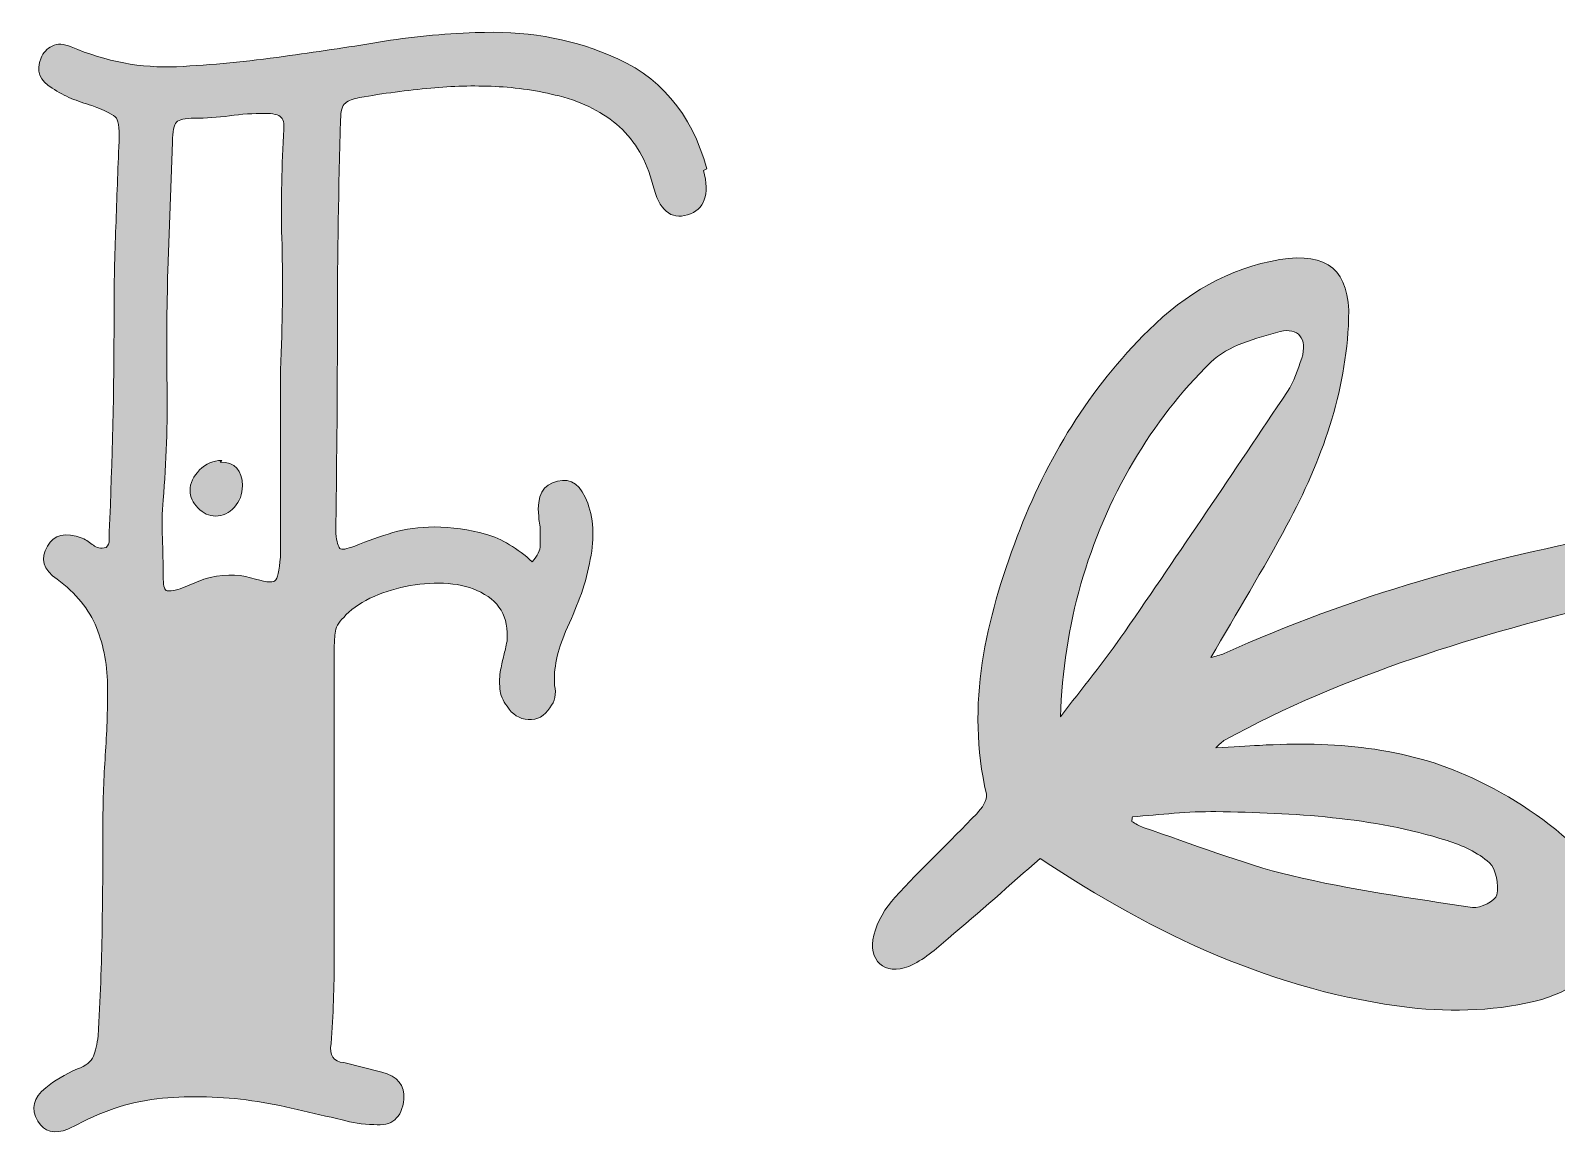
# Model space of a CAD drawing. Header units: inches. Extents: x 95 to 987, y -1033 to -47.
# Drawn here: x 320.2 to 453.4, y -778.6 to -682.2 of the extents above; entities that cross this region are included whole.
import ezdxf

# ---------------------------------------------------------------- set-up
doc = ezdxf.new("R2010")
doc.units = ezdxf.units.IN
doc.header["$MEASUREMENT"] = 0
doc.layers.add('Layer 1', color=7, linetype='Continuous')

# ---------------------------------------------------------------- blocks, each defined once
blk = doc.blocks.new('block 2')
at = {"layer": 'Layer 1', "true_color": 0x71020c}
h = blk.add_hatch(color=16, dxfattribs=at)
h.dxf.hatch_style = 2
edge = h.paths.add_edge_path()
edge.add_spline(control_points=[(350.16, -777.72), (351.73, -777.9), (352.61, -777.16), (352.79, -775.5), (352.88, -774.3), (352.24, -773.52), (350.85, -773.15), (350.85, -773.15), (347.53, -772.32), (347.53, -772.32), (346.61, -772.23), (346.24, -771.67), (346.43, -770.66), (346.61, -768.17), (346.7, -765.68), (346.7, -763.19), (346.7, -760.69), (346.7, -758.2), (346.7, -755.71), (346.7, -755.71), (346.7, -736.2), (346.7, -736.2), (346.7, -735.74), (346.73, -735.28), (346.77, -734.82), (346.82, -734.36), (347.07, -733.89), (347.53, -733.43), (348.09, -732.79), (348.85, -732.24), (349.82, -731.77), (350.79, -731.31), (351.82, -730.97), (352.93, -730.73), (354.04, -730.5), (355.14, -730.41), (356.25, -730.46), (357.36, -730.5), (358.33, -730.71), (359.16, -731.08), (361.09, -731.91), (361.97, -733.39), (361.79, -735.51), (361.7, -735.97), (361.6, -736.39), (361.51, -736.75), (361.42, -737.12), (361.33, -737.54), (361.23, -738), (361.14, -738.55), (361.12, -739.11), (361.16, -739.66), (361.21, -740.21), (361.42, -740.72), (361.79, -741.18), (362.25, -741.92), (362.87, -742.31), (363.65, -742.36), (364.44, -742.41), (365.06, -742.06), (365.53, -741.32), (365.98, -740.77), (366.12, -740.12), (365.94, -739.38), (365.85, -737.91), (366.17, -736.34), (366.91, -734.68), (367.37, -733.66), (367.78, -732.67), (368.15, -731.7), (368.52, -730.73), (368.8, -729.74), (368.98, -728.73), (369.44, -726.79), (369.4, -725.04), (368.84, -723.47), (368.29, -721.9), (367.41, -721.25), (366.21, -721.53), (364.92, -721.81), (364.37, -722.82), (364.56, -724.58), (364.56, -724.76), (364.58, -724.97), (364.62, -725.2), (364.67, -725.43), (364.69, -725.64), (364.69, -725.82), (364.69, -726.28), (364.69, -726.72), (364.69, -727.14), (364.69, -727.55), (364.46, -728.04), (364, -728.59), (362.71, -727.39), (361.35, -726.58), (359.92, -726.17), (358.49, -725.75), (356.99, -725.54), (355.42, -725.54), (354.13, -725.54), (352.93, -725.71), (351.82, -726.03), (350.72, -726.35), (349.61, -726.74), (348.5, -727.2), (347.76, -727.48), (347.33, -727.55), (347.19, -727.41), (347.05, -727.27), (346.93, -726.84), (346.84, -726.1), (346.84, -726.1), (346.84, -725.27), (346.84, -725.27), (346.93, -719.36), (346.98, -713.48), (346.98, -707.62), (346.98, -701.77), (347.07, -695.88), (347.26, -689.98), (347.26, -689.24), (347.39, -688.75), (347.67, -688.52), (347.95, -688.3), (348.36, -688.13), (348.92, -688.04), (349.93, -687.86), (350.97, -687.69), (352.03, -687.56), (353.09, -687.42), (354.13, -687.3), (355.14, -687.21), (356.99, -687.03), (358.86, -686.98), (360.75, -687.07), (362.64, -687.16), (364.51, -687.44), (366.35, -687.9), (368.48, -688.45), (370.23, -689.36), (371.61, -690.6), (373, -691.85), (373.97, -693.53), (374.52, -695.65), (375.07, -697.87), (376.09, -698.74), (377.56, -698.28), (379.04, -697.82), (379.5, -696.53), (378.95, -694.41), (378.95, -694.41), (379.23, -694.27), (379.23, -694.27), (377.93, -689.38), (375.07, -686.06), (370.65, -684.3), (367.14, -682.83), (363.26, -682.18), (359.02, -682.37), (356.16, -682.46), (353.35, -682.74), (350.58, -683.2), (347.81, -683.66), (345.04, -684.07), (342.27, -684.44), (339.14, -684.9), (336.02, -685.2), (332.93, -685.34), (329.84, -685.48), (326.78, -684.9), (323.73, -683.61), (323.08, -683.33), (322.53, -683.31), (322.07, -683.54), (321.61, -683.77), (321.29, -684.12), (321.1, -684.58), (320.64, -685.69), (320.96, -686.57), (322.07, -687.21), (322.62, -687.58), (323.18, -687.88), (323.73, -688.11), (324.28, -688.34), (324.88, -688.55), (325.53, -688.73), (326.73, -689.19), (327.44, -689.56), (327.68, -689.84), (327.9, -690.12), (327.97, -690.95), (327.88, -692.33), (327.79, -694.82), (327.7, -697.31), (327.61, -699.8), (327.51, -702.29), (327.47, -704.78), (327.47, -707.28), (327.47, -713.55), (327.33, -719.78), (327.05, -725.96), (327.05, -726.15), (327.05, -726.37), (327.05, -726.65), (327.05, -726.93), (326.96, -727.16), (326.78, -727.34), (326.31, -727.44), (325.94, -727.37), (325.67, -727.14), (325.39, -726.91), (325.07, -726.7), (324.7, -726.51), (323.22, -725.96), (322.21, -726.19), (321.66, -727.2), (321.01, -728.31), (321.29, -729.28), (322.49, -730.11), (324.15, -731.31), (325.3, -732.72), (325.94, -734.33), (326.59, -735.95), (326.91, -737.72), (326.91, -739.66), (326.91, -741.6), (326.84, -743.53), (326.71, -745.47), (326.57, -747.41), (326.5, -749.35), (326.5, -751.28), (326.5, -754.42), (326.48, -757.54), (326.43, -760.63), (326.38, -763.72), (326.27, -766.83), (326.08, -769.97), (325.99, -770.7), (325.85, -771.31), (325.67, -771.76), (325.48, -772.23), (325.02, -772.6), (324.28, -772.87), (323.18, -773.33), (322.25, -773.89), (321.52, -774.53), (320.41, -775.36), (320.18, -776.33), (320.82, -777.44), (321.38, -778.36), (322.25, -778.59), (323.45, -778.13), (323.45, -778.13), (324.28, -777.72), (324.28, -777.72), (326.68, -776.43), (329.15, -775.66), (331.69, -775.43), (334.23, -775.2), (336.83, -775.27), (339.51, -775.64), (340.8, -775.83), (342.11, -776.08), (343.45, -776.4), (344.79, -776.73), (346.1, -777.02), (347.39, -777.3), (348.23, -777.58), (349.15, -777.72), (350.16, -777.72)], knot_values=[0, 0, 0, 0, 1, 1, 1, 2, 2, 2, 3, 3, 3, 4, 4, 4, 5, 5, 5, 6, 6, 6, 7, 7, 7, 8, 8, 8, 9, 9, 9, 10, 10, 10, 11, 11, 11, 12, 12, 12, 13, 13, 13, 14, 14, 14, 15, 15, 15, 16, 16, 16, 17, 17, 17, 18, 18, 18, 19, 19, 19, 20, 20, 20, 21, 21, 21, 22, 22, 22, 23, 23, 23, 24, 24, 24, 25, 25, 25, 26, 26, 26, 27, 27, 27, 28, 28, 28, 29, 29, 29, 30, 30, 30, 31, 31, 31, 32, 32, 32, 33, 33, 33, 34, 34, 34, 35, 35, 35, 36, 36, 36, 37, 37, 37, 38, 38, 38, 39, 39, 39, 40, 40, 40, 41, 41, 41, 42, 42, 42, 43, 43, 43, 44, 44, 44, 45, 45, 45, 46, 46, 46, 47, 47, 47, 48, 48, 48, 49, 49, 49, 50, 50, 50, 51, 51, 51, 52, 52, 52, 53, 53, 53, 54, 54, 54, 55, 55, 55, 56, 56, 56, 57, 57, 57, 58, 58, 58, 59, 59, 59, 60, 60, 60, 61, 61, 61, 62, 62, 62, 63, 63, 63, 64, 64, 64, 65, 65, 65, 66, 66, 66, 67, 67, 67, 68, 68, 68, 69, 69, 69, 70, 70, 70, 71, 71, 71, 72, 72, 72, 73, 73, 73, 74, 74, 74, 75, 75, 75, 76, 76, 76, 77, 77, 77, 78, 78, 78, 79, 79, 79, 80, 80, 80, 81, 81, 81, 82, 82, 82, 83, 83, 83, 84, 84, 84, 85, 85, 85, 86, 86, 86, 87, 87, 87, 88, 88, 88, 89, 89, 89, 90, 90, 90, 90], degree=3, periodic=1)
edge = h.paths.add_edge_path()
edge.add_spline(control_points=[(342.27, -691.22), (342.27, -691.22), (342.27, -691.36), (342.27, -691.36), (342.09, -694.5), (342.04, -697.68), (342.14, -700.91), (342.23, -704.14), (342.18, -707.78), (342, -711.84), (342, -711.84), (342, -726.51), (342, -726.51), (342, -726.51), (342, -728.17), (342, -728.17), (341.91, -729.37), (341.75, -730.06), (341.52, -730.25), (341.29, -730.43), (340.59, -730.34), (339.4, -729.97), (338.22, -729.61), (336.85, -729.65), (335.31, -730.11), (335.31, -730.11), (333.26, -730.94), (333.26, -730.94), (332.62, -731.13), (332.21, -731.17), (332.03, -731.08), (331.85, -730.99), (331.76, -730.57), (331.76, -729.83), (331.76, -728.73), (331.73, -727.62), (331.69, -726.51), (331.64, -725.41), (331.66, -724.3), (331.76, -723.19), (332.03, -719.87), (332.15, -716.53), (332.1, -713.16), (332.05, -709.79), (332.08, -706.45), (332.17, -703.13), (332.17, -703.13), (332.58, -691.92), (332.58, -691.92), (332.58, -690.99), (332.69, -690.42), (332.92, -690.19), (333.15, -689.96), (333.67, -689.84), (334.49, -689.84), (335.49, -689.84), (336.52, -689.77), (337.56, -689.63), (338.61, -689.49), (339.63, -689.42), (340.64, -689.42), (341.36, -689.42), (341.84, -689.54), (342.07, -689.77), (342.3, -690), (342.37, -690.49), (342.27, -691.22)], knot_values=[0, 0, 0, 0, 1, 1, 1, 2, 2, 2, 3, 3, 3, 4, 4, 4, 5, 5, 5, 6, 6, 6, 7, 7, 7, 8, 8, 8, 9, 9, 9, 10, 10, 10, 11, 11, 11, 12, 12, 12, 13, 13, 13, 14, 14, 14, 15, 15, 15, 16, 16, 16, 17, 17, 17, 18, 18, 18, 19, 19, 19, 20, 20, 20, 21, 21, 21, 22, 22, 22, 22], degree=3, periodic=1)
h = blk.add_hatch(color=16, dxfattribs=at)
h.dxf.hatch_style = 2
edge = h.paths.add_edge_path()
edge.add_spline(control_points=[(455.48, -753.86), (452.82, -751.23), (449.49, -749.04), (446.08, -747.45), (440.25, -744.74), (433.9, -744.23), (427.5, -744.61), (426.38, -744.67), (425.25, -744.73), (423.68, -744.82), (424.23, -744.33), (424.32, -744.22), (424.44, -744.16), (435.07, -738.36), (446.56, -734.94), (458.24, -732.1), (458.77, -731.97), (459.69, -732.47), (460.1, -732.95), (462, -735.25), (463.75, -737.68), (465.62, -740.01), (470.97, -746.65), (476.22, -753.4), (482.96, -758.75), (486.11, -761.25), (489.57, -763.22), (493.66, -763.69), (499.75, -764.37), (504.3, -759.56), (503.25, -753.55), (503.03, -752.31), (502.61, -751.07), (502.12, -749.9), (499.61, -743.95), (495.48, -739.28), (490.08, -735.88), (486.15, -733.42), (481.94, -731.42), (478.07, -729.33), (477.86, -729.4), (478.04, -729.3), (478.23, -729.29), (489.48, -728.52), (500.5, -729.63), (511.16, -733.49), (511.8, -733.72), (512.39, -734.4), (512.75, -735.02), (518.39, -744.79), (526.04, -752.52), (536, -757.89), (539.88, -759.98), (544, -761.26), (548.41, -761.3), (552.13, -761.34), (554.13, -759.46), (554.96, -755.93), (556.08, -751.12), (554.81, -746.93), (552, -743.09), (545.34, -734.01), (536.04, -729.47), (525.2, -727.69), (518.85, -726.64), (512.26, -727.83), (506.02, -725.55), (504.58, -725.02), (502.97, -724.9), (501.43, -724.68), (492.96, -723.45), (484.46, -723.15), (475.37, -723.8), (476.23, -723.09), (476.64, -722.73), (477.08, -722.39), (481.95, -718.61), (486.17, -714.23), (489.66, -709.14), (493.06, -704.16), (495.2, -698.76), (495.21, -692.64), (495.21, -685.85), (489.66, -682.23), (483.58, -685.32), (481.11, -686.58), (478.78, -688.44), (476.89, -690.49), (468.1, -700.02), (463.31, -711.51), (461.11, -724.15), (460.88, -725.46), (460.48, -725.87), (459.21, -726.1), (447.22, -728.26), (435.56, -731.55), (424.43, -736.58), (424.07, -736.74), (423.67, -736.82), (423.26, -736.95), (425.53, -733.01), (427.83, -729.25), (429.9, -725.38), (432.92, -719.75), (435.07, -713.82), (435.29, -707.36), (435.43, -703.15), (433.43, -701.5), (429.29, -702.19), (424.77, -702.95), (421.04, -705.17), (417.83, -708.34), (412.64, -713.47), (408.91, -719.56), (406.35, -726.36), (403.61, -733.62), (401.84, -741.03), (403.66, -748.87), (403.77, -749.36), (403.25, -750.14), (402.81, -750.58), (400.45, -753.04), (397.96, -755.38), (395.66, -757.89), (394.83, -758.79), (394.13, -759.99), (393.83, -761.18), (393.25, -763.38), (394.78, -764.75), (396.87, -763.91), (398.14, -763.39), (399.24, -762.4), (400.31, -761.49), (403.05, -759.17), (405.74, -756.77), (408.34, -754.49), (418.44, -761.17), (428.87, -766.11), (440.6, -767.5), (444.4, -767.94), (448.51, -767.8), (452.16, -766.79), (458.37, -765.06), (460.05, -758.37), (455.48, -753.86)], knot_values=[0, 0, 0, 0, 1, 1, 1, 2, 2, 2, 3, 3, 3, 4, 4, 4, 5, 5, 5, 6, 6, 6, 7, 7, 7, 8, 8, 8, 9, 9, 9, 10, 10, 10, 11, 11, 11, 12, 12, 12, 13, 13, 13, 14, 14, 14, 15, 15, 15, 16, 16, 16, 17, 17, 17, 18, 18, 18, 19, 19, 19, 20, 20, 20, 21, 21, 21, 22, 22, 22, 23, 23, 23, 24, 24, 24, 25, 25, 25, 26, 26, 26, 27, 27, 27, 28, 28, 28, 29, 29, 29, 30, 30, 30, 31, 31, 31, 32, 32, 32, 33, 33, 33, 34, 34, 34, 35, 35, 35, 36, 36, 36, 37, 37, 37, 38, 38, 38, 39, 39, 39, 40, 40, 40, 41, 41, 41, 42, 42, 42, 43, 43, 43, 44, 44, 44, 45, 45, 45, 46, 46, 46, 47, 47, 47, 48, 48, 48, 48], degree=3, periodic=1)
edge = h.paths.add_edge_path()
edge.add_spline(control_points=[(543.34, -744.37), (544.54, -745.29), (545.62, -746.55), (546.33, -747.88), (547.4, -749.92), (545.95, -751.76), (543.64, -751.55), (543.08, -751.5), (542.5, -751.38), (541.98, -751.17), (533.07, -747.49), (525.77, -741.69), (519.12, -733.94), (528.03, -736.56), (536.32, -739), (543.34, -744.37)], knot_values=[0, 0, 0, 0, 1, 1, 1, 2, 2, 2, 3, 3, 3, 4, 4, 4, 5, 5, 5, 5], degree=3, periodic=1)
edge = h.paths.add_edge_path()
edge.add_spline(control_points=[(481.66, -739.25), (486.36, -742.13), (490.69, -745.6), (495.15, -748.85), (495.71, -749.26), (496.3, -749.78), (496.61, -750.38), (497.12, -751.39), (498.04, -752.89), (497.66, -753.48), (497.13, -754.34), (495.58, -754.98), (494.48, -754.95), (493, -754.91), (491.31, -754.47), (490.1, -753.63), (481.97, -747.98), (475.58, -740.47), (468.67, -733.51), (468.77, -733.34), (468.88, -733.17), (468.98, -733), (473.23, -735.05), (477.66, -736.8), (481.66, -739.25)], knot_values=[0, 0, 0, 0, 1, 1, 1, 2, 2, 2, 3, 3, 3, 4, 4, 4, 5, 5, 5, 6, 6, 6, 7, 7, 7, 8, 8, 8, 8], degree=3, periodic=1)
edge = h.paths.add_edge_path()
edge.add_spline(control_points=[(477.95, -705.02), (479.91, -701.83), (482.38, -698.94), (484.77, -696.04), (485.6, -695.02), (486.68, -693.66), (488.37, -694.75), (490.16, -695.91), (489.58, -697.57), (488.8, -698.9), (486.92, -702.07), (485.16, -705.39), (482.78, -708.17), (478.36, -713.34), (473.54, -718.16), (468.89, -723.13), (468.57, -722.92), (468.26, -722.71), (467.94, -722.49), (471.26, -716.66), (474.43, -710.73), (477.95, -705.02)], knot_values=[0, 0, 0, 0, 1, 1, 1, 2, 2, 2, 3, 3, 3, 4, 4, 4, 5, 5, 5, 6, 6, 6, 7, 7, 7, 7], degree=3, periodic=1)
edge = h.paths.add_edge_path()
edge.add_spline(control_points=[(410.12, -742.12), (410.38, -734.1), (412.5, -726.63), (416.5, -719.82), (418.35, -716.68), (420.65, -713.69), (423.25, -711.15), (424.74, -709.69), (427.18, -709.05), (429.31, -708.48), (430.86, -708.07), (431.74, -709.11), (431.19, -710.8), (430.86, -711.8), (430.52, -712.85), (429.94, -713.72), (425.25, -720.73), (420.53, -727.74), (415.74, -734.69), (413.98, -737.24), (412, -739.65), (410.12, -742.12)], knot_values=[0, 0, 0, 0, 1, 1, 1, 2, 2, 2, 3, 3, 3, 4, 4, 4, 5, 5, 5, 6, 6, 6, 7, 7, 7, 7], degree=3, periodic=1)
edge = h.paths.add_edge_path()
edge.add_spline(control_points=[(448.23, -757.66), (448.11, -758.18), (446.79, -758.87), (446.12, -758.77), (440.81, -757.96), (435.47, -757.23), (430.26, -755.98), (425.87, -754.92), (421.64, -753.21), (417.35, -751.78), (416.99, -751.66), (416.68, -751.44), (416.35, -751.26), (416.36, -751.12), (416.38, -750.98), (416.4, -750.84), (418.83, -750.68), (421.27, -750.36), (423.7, -750.4), (430.51, -750.5), (437.32, -750.86), (443.88, -752.92), (445.2, -753.34), (446.58, -753.96), (447.58, -754.87), (448.18, -755.43), (448.42, -756.79), (448.23, -757.66)], knot_values=[0, 0, 0, 0, 1, 1, 1, 2, 2, 2, 3, 3, 3, 4, 4, 4, 5, 5, 5, 6, 6, 6, 7, 7, 7, 8, 8, 8, 9, 9, 9, 9], degree=3, periodic=1)
h = blk.add_hatch(color=16, dxfattribs=at)
h.dxf.hatch_style = 2
edge = h.paths.add_edge_path()
edge.add_spline(control_points=[(336.74, -719.87), (336.74, -719.87), (336.88, -719.73), (336.88, -719.73), (336.14, -719.73), (335.49, -720.01), (334.94, -720.56), (334.39, -721.11), (334.11, -721.72), (334.11, -722.36), (334.11, -722.91), (334.34, -723.42), (334.8, -723.88), (335.26, -724.35), (335.77, -724.58), (336.32, -724.58), (336.97, -724.58), (337.52, -724.32), (337.99, -723.81), (338.44, -723.31), (338.68, -722.68), (338.68, -721.95), (338.68, -720.56), (338.03, -719.87), (336.74, -719.87)], knot_values=[0, 0, 0, 0, 1, 1, 1, 2, 2, 2, 3, 3, 3, 4, 4, 4, 5, 5, 5, 6, 6, 6, 7, 7, 7, 8, 8, 8, 8], degree=3, periodic=1)
at = {"layer": 'Layer 1', "lineweight": 0}
for points, knots in [([(350.16, -777.72), (351.73, -777.9), (352.61, -777.16), (352.79, -775.5), (352.88, -774.3), (352.24, -773.52), (350.85, -773.15), (350.85, -773.15), (347.53, -772.32), (347.53, -772.32), (346.61, -772.23), (346.24, -771.67), (346.43, -770.66), (346.61, -768.17), (346.7, -765.68), (346.7, -763.19), (346.7, -760.69), (346.7, -758.2), (346.7, -755.71), (346.7, -755.71), (346.7, -736.2), (346.7, -736.2), (346.7, -735.74), (346.73, -735.28), (346.77, -734.82), (346.82, -734.36), (347.07, -733.89), (347.53, -733.43), (348.09, -732.79), (348.85, -732.24), (349.82, -731.77), (350.79, -731.31), (351.82, -730.97), (352.93, -730.73), (354.04, -730.5), (355.14, -730.41), (356.25, -730.46), (357.36, -730.5), (358.33, -730.71), (359.16, -731.08), (361.09, -731.91), (361.97, -733.39), (361.79, -735.51), (361.7, -735.97), (361.6, -736.39), (361.51, -736.75), (361.42, -737.12), (361.33, -737.54), (361.23, -738), (361.14, -738.55), (361.12, -739.11), (361.16, -739.66), (361.21, -740.21), (361.42, -740.72), (361.79, -741.18), (362.25, -741.92), (362.87, -742.31), (363.65, -742.36), (364.44, -742.41), (365.06, -742.06), (365.53, -741.32), (365.98, -740.77), (366.12, -740.12), (365.94, -739.38), (365.85, -737.91), (366.17, -736.34), (366.91, -734.68), (367.37, -733.66), (367.78, -732.67), (368.15, -731.7), (368.52, -730.73), (368.8, -729.74), (368.98, -728.73), (369.44, -726.79), (369.4, -725.04), (368.84, -723.47), (368.29, -721.9), (367.41, -721.25), (366.21, -721.53), (364.92, -721.81), (364.37, -722.82), (364.56, -724.58), (364.56, -724.76), (364.58, -724.97), (364.62, -725.2), (364.67, -725.43), (364.69, -725.64), (364.69, -725.82), (364.69, -726.28), (364.69, -726.72), (364.69, -727.14), (364.69, -727.55), (364.46, -728.04), (364, -728.59), (362.71, -727.39), (361.35, -726.58), (359.92, -726.17), (358.49, -725.75), (356.99, -725.54), (355.42, -725.54), (354.13, -725.54), (352.93, -725.71), (351.82, -726.03), (350.72, -726.35), (349.61, -726.74), (348.5, -727.2), (347.76, -727.48), (347.33, -727.55), (347.19, -727.41), (347.05, -727.27), (346.93, -726.84), (346.84, -726.1), (346.84, -726.1), (346.84, -725.27), (346.84, -725.27), (346.93, -719.36), (346.98, -713.48), (346.98, -707.62), (346.98, -701.77), (347.07, -695.88), (347.26, -689.98), (347.26, -689.24), (347.39, -688.75), (347.67, -688.52), (347.95, -688.3), (348.36, -688.13), (348.92, -688.04), (349.93, -687.86), (350.97, -687.69), (352.03, -687.56), (353.09, -687.42), (354.13, -687.3), (355.14, -687.21), (356.99, -687.03), (358.86, -686.98), (360.75, -687.07), (362.64, -687.16), (364.51, -687.44), (366.35, -687.9), (368.48, -688.45), (370.23, -689.36), (371.61, -690.6), (373, -691.85), (373.97, -693.53), (374.52, -695.65), (375.07, -697.87), (376.09, -698.74), (377.56, -698.28), (379.04, -697.82), (379.5, -696.53), (378.95, -694.41), (378.95, -694.41), (379.23, -694.27), (379.23, -694.27), (377.93, -689.38), (375.07, -686.06), (370.65, -684.3), (367.14, -682.83), (363.26, -682.18), (359.02, -682.37), (356.16, -682.46), (353.35, -682.74), (350.58, -683.2), (347.81, -683.66), (345.04, -684.07), (342.27, -684.44), (339.14, -684.9), (336.02, -685.2), (332.93, -685.34), (329.84, -685.48), (326.78, -684.9), (323.73, -683.61), (323.08, -683.33), (322.53, -683.31), (322.07, -683.54), (321.61, -683.77), (321.29, -684.12), (321.1, -684.58), (320.64, -685.69), (320.96, -686.57), (322.07, -687.21), (322.62, -687.58), (323.18, -687.88), (323.73, -688.11), (324.28, -688.34), (324.88, -688.55), (325.53, -688.73), (326.73, -689.19), (327.44, -689.56), (327.68, -689.84), (327.9, -690.12), (327.97, -690.95), (327.88, -692.33), (327.79, -694.82), (327.7, -697.31), (327.61, -699.8), (327.51, -702.29), (327.47, -704.78), (327.47, -707.28), (327.47, -713.55), (327.33, -719.78), (327.05, -725.96), (327.05, -726.15), (327.05, -726.37), (327.05, -726.65), (327.05, -726.93), (326.96, -727.16), (326.78, -727.34), (326.31, -727.44), (325.94, -727.37), (325.67, -727.14), (325.39, -726.91), (325.07, -726.7), (324.7, -726.51), (323.22, -725.96), (322.21, -726.19), (321.66, -727.2), (321.01, -728.31), (321.29, -729.28), (322.49, -730.11), (324.15, -731.31), (325.3, -732.72), (325.94, -734.33), (326.59, -735.95), (326.91, -737.72), (326.91, -739.66), (326.91, -741.6), (326.84, -743.53), (326.71, -745.47), (326.57, -747.41), (326.5, -749.35), (326.5, -751.28), (326.5, -754.42), (326.48, -757.54), (326.43, -760.63), (326.38, -763.72), (326.27, -766.83), (326.08, -769.97), (325.99, -770.7), (325.85, -771.31), (325.67, -771.76), (325.48, -772.23), (325.02, -772.6), (324.28, -772.87), (323.18, -773.33), (322.25, -773.89), (321.52, -774.53), (320.41, -775.36), (320.18, -776.33), (320.82, -777.44), (321.38, -778.36), (322.25, -778.59), (323.45, -778.13), (323.45, -778.13), (324.28, -777.72), (324.28, -777.72), (326.68, -776.43), (329.15, -775.66), (331.69, -775.43), (334.23, -775.2), (336.83, -775.27), (339.51, -775.64), (340.8, -775.83), (342.11, -776.08), (343.45, -776.4), (344.79, -776.73), (346.1, -777.02), (347.39, -777.3), (348.23, -777.58), (349.15, -777.72), (350.16, -777.72)], [0, 0, 0, 0, 1, 1, 1, 2, 2, 2, 3, 3, 3, 4, 4, 4, 5, 5, 5, 6, 6, 6, 7, 7, 7, 8, 8, 8, 9, 9, 9, 10, 10, 10, 11, 11, 11, 12, 12, 12, 13, 13, 13, 14, 14, 14, 15, 15, 15, 16, 16, 16, 17, 17, 17, 18, 18, 18, 19, 19, 19, 20, 20, 20, 21, 21, 21, 22, 22, 22, 23, 23, 23, 24, 24, 24, 25, 25, 25, 26, 26, 26, 27, 27, 27, 28, 28, 28, 29, 29, 29, 30, 30, 30, 31, 31, 31, 32, 32, 32, 33, 33, 33, 34, 34, 34, 35, 35, 35, 36, 36, 36, 37, 37, 37, 38, 38, 38, 39, 39, 39, 40, 40, 40, 41, 41, 41, 42, 42, 42, 43, 43, 43, 44, 44, 44, 45, 45, 45, 46, 46, 46, 47, 47, 47, 48, 48, 48, 49, 49, 49, 50, 50, 50, 51, 51, 51, 52, 52, 52, 53, 53, 53, 54, 54, 54, 55, 55, 55, 56, 56, 56, 57, 57, 57, 58, 58, 58, 59, 59, 59, 60, 60, 60, 61, 61, 61, 62, 62, 62, 63, 63, 63, 64, 64, 64, 65, 65, 65, 66, 66, 66, 67, 67, 67, 68, 68, 68, 69, 69, 69, 70, 70, 70, 71, 71, 71, 72, 72, 72, 73, 73, 73, 74, 74, 74, 75, 75, 75, 76, 76, 76, 77, 77, 77, 78, 78, 78, 79, 79, 79, 80, 80, 80, 81, 81, 81, 82, 82, 82, 83, 83, 83, 84, 84, 84, 85, 85, 85, 86, 86, 86, 87, 87, 87, 88, 88, 88, 89, 89, 89, 90, 90, 90, 90]), ([(455.48, -753.86), (452.82, -751.23), (449.49, -749.04), (446.08, -747.45), (440.25, -744.74), (433.9, -744.23), (427.5, -744.61), (426.38, -744.67), (425.25, -744.73), (423.68, -744.82), (424.23, -744.33), (424.32, -744.22), (424.44, -744.16), (435.07, -738.36), (446.56, -734.94), (458.24, -732.1), (458.77, -731.97), (459.69, -732.47), (460.1, -732.95), (462, -735.25), (463.75, -737.68), (465.62, -740.01), (470.97, -746.65), (476.22, -753.4), (482.96, -758.75), (486.11, -761.25), (489.57, -763.22), (493.66, -763.69), (499.75, -764.37), (504.3, -759.56), (503.25, -753.55), (503.03, -752.31), (502.61, -751.07), (502.12, -749.9), (499.61, -743.95), (495.48, -739.28), (490.08, -735.88), (486.15, -733.42), (481.94, -731.42), (478.07, -729.33), (477.86, -729.4), (478.04, -729.3), (478.23, -729.29), (489.48, -728.52), (500.5, -729.63), (511.16, -733.49), (511.8, -733.72), (512.39, -734.4), (512.75, -735.02), (518.39, -744.79), (526.04, -752.52), (536, -757.89), (539.88, -759.98), (544, -761.26), (548.41, -761.3), (552.13, -761.34), (554.13, -759.46), (554.96, -755.93), (556.08, -751.12), (554.81, -746.93), (552, -743.09), (545.34, -734.01), (536.04, -729.47), (525.2, -727.69), (518.85, -726.64), (512.26, -727.83), (506.02, -725.55), (504.58, -725.02), (502.97, -724.9), (501.43, -724.68), (492.96, -723.45), (484.46, -723.15), (475.37, -723.8), (476.23, -723.09), (476.64, -722.73), (477.08, -722.39), (481.95, -718.61), (486.17, -714.23), (489.66, -709.14), (493.06, -704.16), (495.2, -698.76), (495.21, -692.64), (495.21, -685.85), (489.66, -682.23), (483.58, -685.32), (481.11, -686.58), (478.78, -688.44), (476.89, -690.49), (468.1, -700.02), (463.31, -711.51), (461.11, -724.15), (460.88, -725.46), (460.48, -725.87), (459.21, -726.1), (447.22, -728.26), (435.56, -731.55), (424.43, -736.58), (424.07, -736.74), (423.67, -736.82), (423.26, -736.95), (425.53, -733.01), (427.83, -729.25), (429.9, -725.38), (432.92, -719.75), (435.07, -713.82), (435.29, -707.36), (435.43, -703.15), (433.43, -701.5), (429.29, -702.19), (424.77, -702.95), (421.04, -705.17), (417.83, -708.34), (412.64, -713.47), (408.91, -719.56), (406.35, -726.36), (403.61, -733.62), (401.84, -741.03), (403.66, -748.87), (403.77, -749.36), (403.25, -750.14), (402.81, -750.58), (400.45, -753.04), (397.96, -755.38), (395.66, -757.89), (394.83, -758.79), (394.13, -759.99), (393.83, -761.18), (393.25, -763.38), (394.78, -764.75), (396.87, -763.91), (398.14, -763.39), (399.24, -762.4), (400.31, -761.49), (403.05, -759.17), (405.74, -756.77), (408.34, -754.49), (418.44, -761.17), (428.87, -766.11), (440.6, -767.5), (444.4, -767.94), (448.51, -767.8), (452.16, -766.79), (458.37, -765.06), (460.05, -758.37), (455.48, -753.86)], [0, 0, 0, 0, 1, 1, 1, 2, 2, 2, 3, 3, 3, 4, 4, 4, 5, 5, 5, 6, 6, 6, 7, 7, 7, 8, 8, 8, 9, 9, 9, 10, 10, 10, 11, 11, 11, 12, 12, 12, 13, 13, 13, 14, 14, 14, 15, 15, 15, 16, 16, 16, 17, 17, 17, 18, 18, 18, 19, 19, 19, 20, 20, 20, 21, 21, 21, 22, 22, 22, 23, 23, 23, 24, 24, 24, 25, 25, 25, 26, 26, 26, 27, 27, 27, 28, 28, 28, 29, 29, 29, 30, 30, 30, 31, 31, 31, 32, 32, 32, 33, 33, 33, 34, 34, 34, 35, 35, 35, 36, 36, 36, 37, 37, 37, 38, 38, 38, 39, 39, 39, 40, 40, 40, 41, 41, 41, 42, 42, 42, 43, 43, 43, 44, 44, 44, 45, 45, 45, 46, 46, 46, 47, 47, 47, 48, 48, 48, 48]), ([(342.27, -691.22), (342.27, -691.22), (342.27, -691.36), (342.27, -691.36), (342.09, -694.5), (342.04, -697.68), (342.14, -700.91), (342.23, -704.14), (342.18, -707.78), (342, -711.84), (342, -711.84), (342, -726.51), (342, -726.51), (342, -726.51), (342, -728.17), (342, -728.17), (341.91, -729.37), (341.75, -730.06), (341.52, -730.25), (341.29, -730.43), (340.59, -730.34), (339.4, -729.97), (338.22, -729.61), (336.85, -729.65), (335.31, -730.11), (335.31, -730.11), (333.26, -730.94), (333.26, -730.94), (332.62, -731.13), (332.21, -731.17), (332.03, -731.08), (331.85, -730.99), (331.76, -730.57), (331.76, -729.83), (331.76, -728.73), (331.73, -727.62), (331.69, -726.51), (331.64, -725.41), (331.66, -724.3), (331.76, -723.19), (332.03, -719.87), (332.15, -716.53), (332.1, -713.16), (332.05, -709.79), (332.08, -706.45), (332.17, -703.13), (332.17, -703.13), (332.58, -691.92), (332.58, -691.92), (332.58, -690.99), (332.69, -690.42), (332.92, -690.19), (333.15, -689.96), (333.67, -689.84), (334.49, -689.84), (335.49, -689.84), (336.52, -689.77), (337.56, -689.63), (338.61, -689.49), (339.63, -689.42), (340.64, -689.42), (341.36, -689.42), (341.84, -689.54), (342.07, -689.77), (342.3, -690), (342.37, -690.49), (342.27, -691.22)], [0, 0, 0, 0, 1, 1, 1, 2, 2, 2, 3, 3, 3, 4, 4, 4, 5, 5, 5, 6, 6, 6, 7, 7, 7, 8, 8, 8, 9, 9, 9, 10, 10, 10, 11, 11, 11, 12, 12, 12, 13, 13, 13, 14, 14, 14, 15, 15, 15, 16, 16, 16, 17, 17, 17, 18, 18, 18, 19, 19, 19, 20, 20, 20, 21, 21, 21, 22, 22, 22, 22]), ([(410.12, -742.12), (410.38, -734.1), (412.5, -726.63), (416.5, -719.82), (418.35, -716.68), (420.65, -713.69), (423.25, -711.15), (424.74, -709.69), (427.18, -709.05), (429.31, -708.48), (430.86, -708.07), (431.74, -709.11), (431.19, -710.8), (430.86, -711.8), (430.52, -712.85), (429.94, -713.72), (425.25, -720.73), (420.53, -727.74), (415.74, -734.69), (413.98, -737.24), (412, -739.65), (410.12, -742.12)], [0, 0, 0, 0, 1, 1, 1, 2, 2, 2, 3, 3, 3, 4, 4, 4, 5, 5, 5, 6, 6, 6, 7, 7, 7, 7]), ([(336.74, -719.87), (336.74, -719.87), (336.88, -719.73), (336.88, -719.73), (336.14, -719.73), (335.49, -720.01), (334.94, -720.56), (334.39, -721.11), (334.11, -721.72), (334.11, -722.36), (334.11, -722.91), (334.34, -723.42), (334.8, -723.88), (335.26, -724.35), (335.77, -724.58), (336.32, -724.58), (336.97, -724.58), (337.52, -724.32), (337.99, -723.81), (338.44, -723.31), (338.68, -722.68), (338.68, -721.95), (338.68, -720.56), (338.03, -719.87), (336.74, -719.87)], [0, 0, 0, 0, 1, 1, 1, 2, 2, 2, 3, 3, 3, 4, 4, 4, 5, 5, 5, 6, 6, 6, 7, 7, 7, 8, 8, 8, 8]), ([(448.23, -757.66), (448.11, -758.18), (446.79, -758.87), (446.12, -758.77), (440.81, -757.96), (435.47, -757.23), (430.26, -755.98), (425.87, -754.92), (421.64, -753.21), (417.35, -751.78), (416.99, -751.66), (416.68, -751.44), (416.35, -751.26), (416.36, -751.12), (416.38, -750.98), (416.4, -750.84), (418.83, -750.68), (421.27, -750.36), (423.7, -750.4), (430.51, -750.5), (437.32, -750.86), (443.88, -752.92), (445.2, -753.34), (446.58, -753.96), (447.58, -754.87), (448.18, -755.43), (448.42, -756.79), (448.23, -757.66)], [0, 0, 0, 0, 1, 1, 1, 2, 2, 2, 3, 3, 3, 4, 4, 4, 5, 5, 5, 6, 6, 6, 7, 7, 7, 8, 8, 8, 9, 9, 9, 9])]:
    blk.add_open_spline(points, degree=3, knots=knots, dxfattribs=at)

msp = doc.modelspace()

# ---------------------------------------------------------------- block references
at = {"layer": 'Layer 1'}
msp.add_blockref('block 2', (0, 0), dxfattribs=at)

doc.saveas('drawing.dxf')
